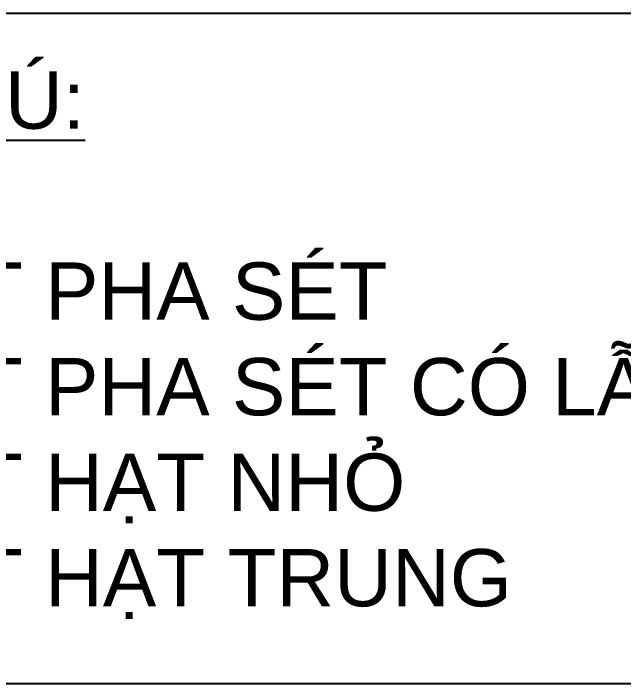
# Model space of a CAD drawing. Extents: x -1107188 to -523840, y 39692 to 514392.
# Drawn here: x -1039961 to -1033575, y 166758 to 173775 of the extents above; entities that cross this region are included whole.
import ezdxf

# ---------------------------------------------------------------- set-up
doc = ezdxf.new("R2010")
doc.units = 0
doc.layers.add('TEXT', color=7, linetype='CONTINUOUS')
doc.layers.add('TUONG', color=131, linetype='CONTINUOUS')
doc.styles.get("Standard").update_dxf_attribs({"font": ''})
doc.styles.get('Standard').set_extended_font_data('VNI-Helve-Condense')

msp = doc.modelspace()

# ---------------------------------------------------------------- linework, layer by layer
at = {"layer": 'TUONG'}
msp.add_lwpolyline([(-1044943.549535345, 166757.7678491526), (-1024342.094336258, 166757.7678491526), (-1024342.094336258, 173775.0601950355), (-1044943.549535345, 173775.0601950355)], close=True, dxfattribs=at)

# ---------------------------------------------------------------- texts
at = {"layer": 'TEXT', "color": 7, "linetype": 'Continuous', "ltscale": 50, "insert": (-1042983.20695016, 173167.4187248751), "char_height": 600, "width": 16714.02773333333, "attachment_point": 1}
msp.add_mtext('{\\fVNI-Helve|b0|i0|c0|p2;\\LGHI CHUÙ:\\P\\P\\l  1- CAÙT PHA SEÙT\\P  2- CAÙT PHA SEÙT COÙ LAÃN LATERIT\\P  3- CAÙT HAÏT NHOÛ\\P  4- CAÙT HAÏT TRUNG}', dxfattribs=at)

doc.saveas('drawing.dxf')
